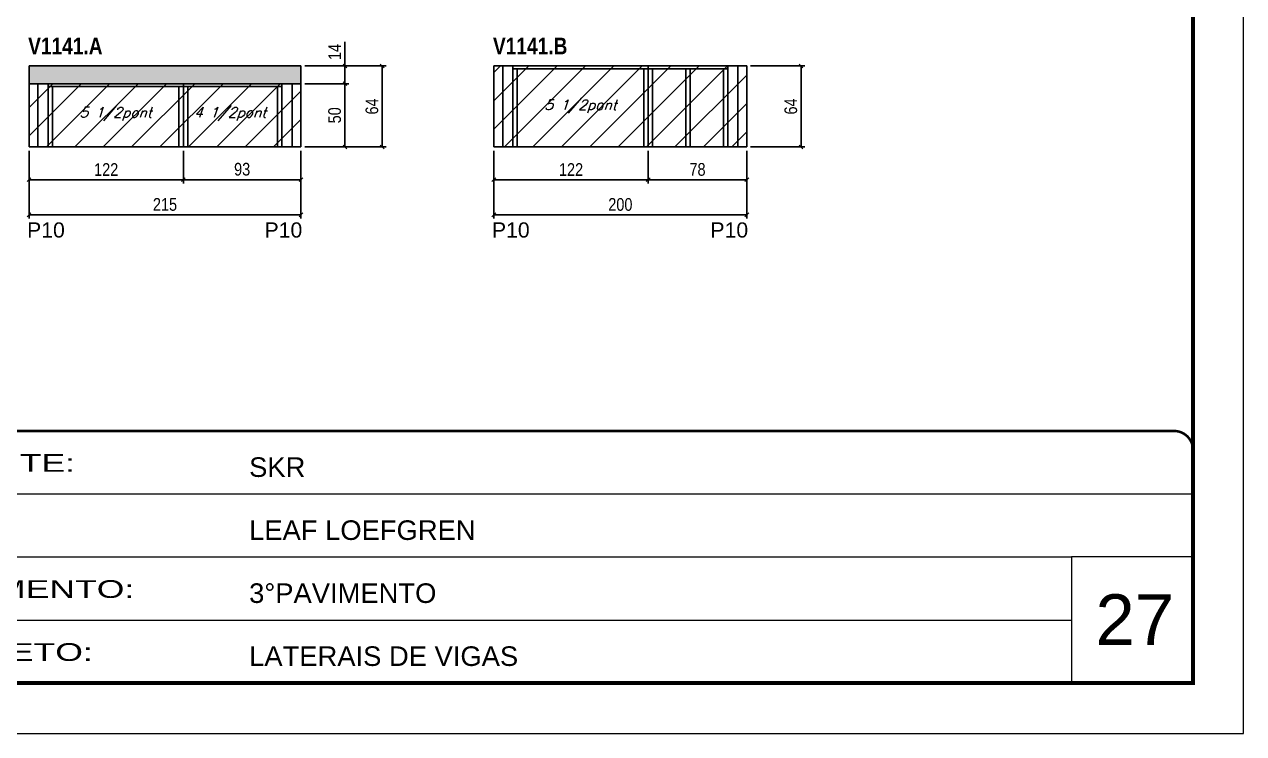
# Model space of a CAD drawing. Extents: x 3309 to 9563, y -2522 to 14608.
# Drawn here: x 7014 to 7978, y 6666 to 7227 of the extents above; entities that cross this region are included whole.
import ezdxf

# ---------------------------------------------------------------- set-up
doc = ezdxf.new("R2010")
doc.units = 0
doc.linetypes.add('CONTINUO', pattern=[0])
doc.linetypes.add('DASHED', pattern=[0.75, 0.5, -0.25])
for name, color, linetype in [('5', 5, 'Continuous'), ('COTA', 241, 'Continuous'), ('NOMENCLATURA', 7, 'Continuous'), ('Painéis', 200, 'Continuous'), ('SARR_2.2x7', 40, 'Continuous'), ('SARR_3.5x7', 81, 'Continuous'), ('texto', 7, 'Continuous')]:
    doc.layers.add(name, color=color, linetype=linetype)
for name, color, linetype, lineweight in [('CARIMBO', 255, 'Continuous', 9), ('Folhas', 255, 'Continuous', 9), ('Hachura', 251, 'Continuous', 9), ('SARRAFO DE PRESSAO', 251, 'DASHED', 9)]:
    doc.layers.add(name, color=color, linetype=linetype, lineweight=lineweight)
doc.styles.add('ARIAL', font='arial.ttf')
doc.styles.add('COTA TECNICA', font='techl___.ttf', dxfattribs={"height": 10})
doc.styles.add('Romans', font='romans.shx')
doc.styles.get("Standard").update_dxf_attribs({"font": 'arial.ttf'})
doc.styles.add('TECNICA', font='techb___.ttf', dxfattribs={"height": 10})
doc.styles.add('Tecnologia', font='')
doc.styles.get('Tecnologia').set_extended_font_data('Forgotten Futurist')
doc.dimstyles.new('PAINEL', dxfattribs={"dimtxt": 10, "dimasz": 3, "dimexe": 3, "dimexo": 3, "dimgap": 3, "dimtad": 1, "dimdec": 1, "dimzin": 12, "dimdsep": 46, "dimtxsty": 'COTA TECNICA', "dimblk1": 'OBLIQUE', "dimblk2": 'OBLIQUE', "dimsah": 1, "dimcen": 0.9, "dimclrd": 4, "dimclre": 4, "dimclrt": 240, "dimadec": 1, "dimazin": 3, "dimtfac": 1, "dimtdec": 1, "dimtmove": 0, "dimatfit": 3, "dimfxl": 1, "dimtolj": 1, "dimtzin": 12, "dimarcsym": 0})

# ---------------------------------------------------------------- blocks, each defined once
blk = doc.blocks.new('9999999999')
at = {"color": 30, "linetype": 'CONTINUO'}
for p, q in [((98564.56, 34379.64), (99583.98, 34379.64)), ((98564.56, 34329.83), (99487.98, 34329.83)), ((99583.98, 34329.83), (99487.98, 34329.83)), ((99487.98, 34329.83), (99487.98, 34230.21)), ((98564.56, 34280.02), (99487.98, 34280.02))]:
    blk.add_line(p, q, dxfattribs=at)
at = {"color": 30, "linetype": 'CONTINUO', "const_width": 2}
blk.add_lwpolyline([(99583.98, 34230.21), (99583.98, 34414.45, 0.414214), (99568.98, 34429.45), (98228.98, 34429.45, 0.414214), (98213.98, 34414.45), (98213.98, 34245.21, 0.414214), (98228.98, 34230.21), (99583.98, 34230.21)], format="xyb", dxfattribs=at)
at = {"layer": 'Folhas'}
blk.add_lwpolyline([(98138.98, 34190.21), (99623.98, 34190.21), (99623.98, 35240.21), (98138.98, 35240.21)], close=True, dxfattribs=at)
at = {"layer": 'Folhas', "color": 30, "const_width": 3}
blk.add_lwpolyline([(98213.98, 34230.21), (99583.98, 34230.21), (99583.98, 35200.21), (98213.98, 35200.21)], close=True, dxfattribs=at)
at = {"color": 7, "linetype": 'Continuous', "ltscale": 5, "style": 'ARIAL'}
for s, height, p in [('SKR', 15.483, (98837.68, 34393.13)), ('LEAF LOEFGREN', 15.4829, (98837.68, 34343.32)), ('3°PAVIMENTO', 15.4829, (98837.68, 34293.51)), ('LATERAIS DE VIGAS', 15.4829, (98837.68, 34243.7))]:
    blk.add_text(s, height=height, dxfattribs=at).set_placement(p)
at = {"layer": 'Folhas', "color": 7, "style": 'Tecnologia', "width": 1.5}
for s, p in [('CLIENTE:', (98573.65, 34397.17)), ('PAVIMENTO:', (98573.65, 34297.5)), ('PROJETO:', (98573.65, 34247.69))]:
    blk.add_text(s, height=14, dxfattribs=at).set_placement(p)
blk = doc.blocks.new('_Oblique')
at = {"color": 0, "linetype": 'ByBlock', "lineweight": -2}
blk.add_line((-0.5, -0.5), (0.5, 0.5), dxfattribs=at)
blk = doc.blocks.new('*D990')
at = {"layer": 'COTA', "color": 4, "linetype": 'ByBlock', "lineweight": -2, "transparency": 16777216}
for p, q in [((7139.56, 7127.18), (7139.56, 7101.27)), ((7232.56, 7127.18), (7232.56, 7101.27)), ((7232.56, 7104.27), (7139.56, 7104.27))]:
    blk.add_line(p, q, dxfattribs=at)
at = {"layer": 'Defpoints', "color": 0, "linetype": 'ByBlock', "transparency": 16777216}
for p in [(7139.56, 7130.18), (7232.56, 7130.18), (7139.56, 7104.27)]:
    blk.add_point(p, dxfattribs=at)
at = {"layer": 'COTA', "color": 4, "linetype": 'ByBlock', "lineweight": -2, "transparency": 16777216, "xscale": 3, "yscale": 3, "zscale": 3, "rotation": 180}
blk.add_blockref('_Oblique', (7139.56, 7104.27), dxfattribs=at)
at = {"layer": 'COTA', "color": 4, "linetype": 'ByBlock', "lineweight": -2, "transparency": 16777216, "xscale": 3, "yscale": 3, "zscale": 3}
blk.add_blockref('_Oblique', (7232.56, 7104.27), dxfattribs=at)
at = {"layer": 'COTA', "color": 240, "linetype": 'ByBlock', "transparency": 16777216, "insert": (7186.06, 7112.52), "char_height": 10, "attachment_point": 5, "style": 'COTA TECNICA'}
blk.add_mtext('\\A1;93', dxfattribs=at)
blk = doc.blocks.new('*D991')
at = {"layer": 'COTA', "color": 4, "linetype": 'ByBlock', "lineweight": -2, "transparency": 16777216}
for p, q in [((7017.56, 7127.18), (7017.56, 7101.27)), ((7139.56, 7127.18), (7139.56, 7101.27)), ((7139.56, 7104.27), (7017.56, 7104.27))]:
    blk.add_line(p, q, dxfattribs=at)
at = {"layer": 'Defpoints', "color": 0, "linetype": 'ByBlock', "transparency": 16777216}
for p in [(7017.56, 7130.18), (7139.56, 7130.18), (7017.56, 7104.27)]:
    blk.add_point(p, dxfattribs=at)
at = {"layer": 'COTA', "color": 4, "linetype": 'ByBlock', "lineweight": -2, "transparency": 16777216, "xscale": 3, "yscale": 3, "zscale": 3, "rotation": 180}
blk.add_blockref('_Oblique', (7017.56, 7104.27), dxfattribs=at)
at = {"layer": 'COTA', "color": 4, "linetype": 'ByBlock', "lineweight": -2, "transparency": 16777216, "xscale": 3, "yscale": 3, "zscale": 3}
blk.add_blockref('_Oblique', (7139.56, 7104.27), dxfattribs=at)
at = {"layer": 'COTA', "color": 240, "linetype": 'ByBlock', "transparency": 16777216, "insert": (7078.56, 7112.33), "char_height": 10, "attachment_point": 5, "style": 'COTA TECNICA'}
blk.add_mtext('\\A1;122', dxfattribs=at)
blk = doc.blocks.new('*D1002')
at = {"layer": 'COTA', "color": 4, "linetype": 'ByBlock', "lineweight": -2, "transparency": 16777216}
for p, q in [((7017.56, 7127.18), (7017.56, 7073.56)), ((7232.56, 7127.18), (7232.56, 7073.56)), ((7232.56, 7076.56), (7017.56, 7076.56))]:
    blk.add_line(p, q, dxfattribs=at)
at = {"layer": 'Defpoints', "color": 0, "linetype": 'ByBlock', "transparency": 16777216}
for p in [(7017.56, 7130.18), (7232.56, 7130.18), (7017.56, 7076.56)]:
    blk.add_point(p, dxfattribs=at)
at = {"layer": 'COTA', "color": 4, "linetype": 'ByBlock', "lineweight": -2, "transparency": 16777216, "xscale": 3, "yscale": 3, "zscale": 3, "rotation": 180}
blk.add_blockref('_Oblique', (7017.56, 7076.56), dxfattribs=at)
at = {"layer": 'COTA', "color": 4, "linetype": 'ByBlock', "lineweight": -2, "transparency": 16777216, "xscale": 3, "yscale": 3, "zscale": 3}
blk.add_blockref('_Oblique', (7232.56, 7076.56), dxfattribs=at)
at = {"layer": 'COTA', "color": 240, "linetype": 'ByBlock', "transparency": 16777216, "insert": (7125.06, 7084.67), "char_height": 10, "attachment_point": 5, "style": 'COTA TECNICA'}
blk.add_mtext('\\A1;215', dxfattribs=at)
blk = doc.blocks.new('*D1003')
at = {"layer": 'COTA', "color": 4, "lineweight": -2, "transparency": 16777216}
for p, q in [((7235.56, 7180.18), (7270.32, 7180.18)), ((7267.32, 7130.18), (7267.32, 7180.18)), ((7235.56, 7130.18), (7270.32, 7130.18))]:
    blk.add_line(p, q, dxfattribs=at)
at = {"layer": 'Defpoints', "color": 0, "transparency": 16777216}
for p in [(7232.56, 7180.18), (7267.32, 7180.18), (7232.56, 7130.18)]:
    blk.add_point(p, dxfattribs=at)
at = {"layer": 'COTA', "color": 4, "lineweight": -2, "transparency": 16777216, "xscale": 3, "yscale": 3, "zscale": 3}
for p, rotation in [((7267.32, 7180.18), 90), ((7267.32, 7130.18), 270)]:
    blk.add_blockref('_Oblique', p, dxfattribs=dict(at, rotation=rotation))
at = {"layer": 'COTA', "color": 240, "transparency": 16777216, "insert": (7259.21, 7155.18), "char_height": 10, "attachment_point": 5, "rotation": 90, "style": 'COTA TECNICA'}
blk.add_mtext('\\A1;50', dxfattribs=at)
blk = doc.blocks.new('*D1004')
at = {"layer": 'COTA', "color": 4, "lineweight": -2, "transparency": 16777216}
for p, q in [((7267.32, 7194.18), (7267.32, 7213.3)), ((7235.56, 7194.18), (7270.32, 7194.18)), ((7267.32, 7180.18), (7267.32, 7194.18)), ((7235.56, 7180.18), (7270.32, 7180.18))]:
    blk.add_line(p, q, dxfattribs=at)
at = {"layer": 'Defpoints', "color": 0, "transparency": 16777216}
for p in [(7232.56, 7194.18), (7267.32, 7194.18), (7232.56, 7180.18)]:
    blk.add_point(p, dxfattribs=at)
at = {"layer": 'COTA', "color": 4, "lineweight": -2, "transparency": 16777216, "xscale": 3, "yscale": 3, "zscale": 3}
for p, rotation in [((7267.32, 7194.18), 90), ((7267.32, 7180.18), 270)]:
    blk.add_blockref('_Oblique', p, dxfattribs=dict(at, rotation=rotation))
at = {"layer": 'COTA', "color": 240, "transparency": 16777216, "insert": (7259.24, 7205.24), "char_height": 10, "attachment_point": 5, "rotation": 90, "style": 'COTA TECNICA'}
blk.add_mtext('\\A1;14', dxfattribs=at)
blk = doc.blocks.new('*D1005')
at = {"layer": 'COTA', "color": 4, "lineweight": -2, "transparency": 16777216}
for p, q in [((7235.56, 7194.18), (7299.81, 7194.18)), ((7296.81, 7130.18), (7296.81, 7194.18)), ((7235.56, 7130.18), (7299.81, 7130.18))]:
    blk.add_line(p, q, dxfattribs=at)
at = {"layer": 'Defpoints', "color": 0, "transparency": 16777216}
for p in [(7232.56, 7194.18), (7296.81, 7194.18), (7232.56, 7130.18)]:
    blk.add_point(p, dxfattribs=at)
at = {"layer": 'COTA', "color": 4, "lineweight": -2, "transparency": 16777216, "xscale": 3, "yscale": 3, "zscale": 3}
for p, rotation in [((7296.81, 7194.18), 90), ((7296.81, 7130.18), 270)]:
    blk.add_blockref('_Oblique', p, dxfattribs=dict(at, rotation=rotation))
at = {"layer": 'COTA', "color": 240, "transparency": 16777216, "insert": (7288.71, 7162.18), "char_height": 10, "attachment_point": 5, "rotation": 90, "style": 'COTA TECNICA'}
blk.add_mtext('\\A1;64', dxfattribs=at)
blk = doc.blocks.new('*D992')
at = {"layer": 'COTA', "color": 4, "linetype": 'ByBlock', "lineweight": -2, "transparency": 16777216}
for p, q in [((7507.09, 7127.18), (7507.09, 7101.27)), ((7585.09, 7127.18), (7585.09, 7101.27)), ((7585.09, 7104.27), (7507.09, 7104.27))]:
    blk.add_line(p, q, dxfattribs=at)
at = {"layer": 'Defpoints', "color": 0, "linetype": 'ByBlock', "transparency": 16777216}
for p in [(7507.09, 7130.18), (7585.09, 7130.18), (7507.09, 7104.27)]:
    blk.add_point(p, dxfattribs=at)
at = {"layer": 'COTA', "color": 4, "linetype": 'ByBlock', "lineweight": -2, "transparency": 16777216, "xscale": 3, "yscale": 3, "zscale": 3, "rotation": 180}
blk.add_blockref('_Oblique', (7507.09, 7104.27), dxfattribs=at)
at = {"layer": 'COTA', "color": 4, "linetype": 'ByBlock', "lineweight": -2, "transparency": 16777216, "xscale": 3, "yscale": 3, "zscale": 3}
blk.add_blockref('_Oblique', (7585.09, 7104.27), dxfattribs=at)
at = {"layer": 'COTA', "color": 240, "linetype": 'ByBlock', "transparency": 16777216, "insert": (7546.09, 7112.36), "char_height": 10, "attachment_point": 5, "style": 'COTA TECNICA'}
blk.add_mtext('\\A1;78', dxfattribs=at)
blk = doc.blocks.new('*D993')
at = {"layer": 'COTA', "color": 4, "linetype": 'ByBlock', "lineweight": -2, "transparency": 16777216}
for p, q in [((7385.09, 7127.18), (7385.09, 7101.27)), ((7507.09, 7127.18), (7507.09, 7101.27)), ((7507.09, 7104.27), (7385.09, 7104.27))]:
    blk.add_line(p, q, dxfattribs=at)
at = {"layer": 'Defpoints', "color": 0, "linetype": 'ByBlock', "transparency": 16777216}
for p in [(7385.09, 7130.18), (7507.09, 7130.18), (7385.09, 7104.27)]:
    blk.add_point(p, dxfattribs=at)
at = {"layer": 'COTA', "color": 4, "linetype": 'ByBlock', "lineweight": -2, "transparency": 16777216, "xscale": 3, "yscale": 3, "zscale": 3, "rotation": 180}
blk.add_blockref('_Oblique', (7385.09, 7104.27), dxfattribs=at)
at = {"layer": 'COTA', "color": 4, "linetype": 'ByBlock', "lineweight": -2, "transparency": 16777216, "xscale": 3, "yscale": 3, "zscale": 3}
blk.add_blockref('_Oblique', (7507.09, 7104.27), dxfattribs=at)
at = {"layer": 'COTA', "color": 240, "linetype": 'ByBlock', "transparency": 16777216, "insert": (7446.09, 7112.33), "char_height": 10, "attachment_point": 5, "style": 'COTA TECNICA'}
blk.add_mtext('\\A1;122', dxfattribs=at)
blk = doc.blocks.new('*D1006')
at = {"layer": 'COTA', "color": 4, "linetype": 'ByBlock', "lineweight": -2, "transparency": 16777216}
for p, q in [((7385.09, 7127.18), (7385.09, 7073.56)), ((7585.09, 7127.18), (7585.09, 7073.56)), ((7585.09, 7076.56), (7385.09, 7076.56))]:
    blk.add_line(p, q, dxfattribs=at)
at = {"layer": 'Defpoints', "color": 0, "linetype": 'ByBlock', "transparency": 16777216}
for p in [(7385.09, 7130.18), (7585.09, 7130.18), (7385.09, 7076.56)]:
    blk.add_point(p, dxfattribs=at)
at = {"layer": 'COTA', "color": 4, "linetype": 'ByBlock', "lineweight": -2, "transparency": 16777216, "xscale": 3, "yscale": 3, "zscale": 3, "rotation": 180}
blk.add_blockref('_Oblique', (7385.09, 7076.56), dxfattribs=at)
at = {"layer": 'COTA', "color": 4, "linetype": 'ByBlock', "lineweight": -2, "transparency": 16777216, "xscale": 3, "yscale": 3, "zscale": 3}
blk.add_blockref('_Oblique', (7585.09, 7076.56), dxfattribs=at)
at = {"layer": 'COTA', "color": 240, "linetype": 'ByBlock', "transparency": 16777216, "insert": (7485.09, 7084.66), "char_height": 10, "attachment_point": 5, "style": 'COTA TECNICA'}
blk.add_mtext('\\A1;200', dxfattribs=at)
blk = doc.blocks.new('*D994')
at = {"layer": 'COTA', "color": 4, "lineweight": -2, "transparency": 16777216}
for p, q in [((7588.09, 7194.18), (7630.98, 7194.18)), ((7627.98, 7194.18), (7627.98, 7130.18)), ((7588.09, 7130.18), (7630.98, 7130.18))]:
    blk.add_line(p, q, dxfattribs=at)
at = {"layer": 'Defpoints', "color": 0, "transparency": 16777216}
for p in [(7585.09, 7194.18), (7585.09, 7130.18), (7627.98, 7130.18)]:
    blk.add_point(p, dxfattribs=at)
at = {"layer": 'COTA', "color": 4, "lineweight": -2, "transparency": 16777216, "xscale": 3, "yscale": 3, "zscale": 3}
for p, rotation in [((7627.98, 7194.18), 90), ((7627.98, 7130.18), 270)]:
    blk.add_blockref('_Oblique', p, dxfattribs=dict(at, rotation=rotation))
at = {"layer": 'COTA', "color": 240, "transparency": 16777216, "insert": (7619.88, 7162.18), "char_height": 10, "attachment_point": 5, "rotation": 90, "style": 'COTA TECNICA'}
blk.add_mtext('\\A1;64', dxfattribs=at)

msp = doc.modelspace()

# ---------------------------------------------------------------- hatches: boundary and pattern name
at = {"layer": 'COTA'}
h = msp.add_hatch(dxfattribs=at)
h.set_pattern_fill('AR-CONC', color=256, scale=0.03)
h.set_pattern_definition([(50, (1929.721, -1303.4714), (5.46554, -0.4781726), [0.5715, -6.2865]), (355, (1929.721, -1303.4714), (-1.0573026, 5.7317054), [0.4572, -5.0292175]), (100.451445, (1930.1763, -1303.5113), (4.4082374, 5.2535326), [0.4857003, -5.3427073]), (46.1842, (1929.721, -1301.9474), (8.132371, -1.26127), [0.85725, -9.42975]), (96.63556, (1930.3986, -1302.0525), (7.122124, 7.422784), [0.728551, -8.014068]), (351.18415, (1929.721, -1301.9474), (7.122124, 7.422784), [0.685799, -7.543792]), (21, (1930.483, -1302.3284), (4.5484317, -3.067956), [0.5715, -6.2865]), (326, (1930.483, -1302.3284), (1.854061, 5.525639), [0.4572, -5.0292]), (71.451445, (1930.862, -1302.584), (6.4024926, 2.457683), [0.4857003, -5.342698]), (37.5, (1929.7209, -1303.4714), (0.0926581, 2.53665117), [0, -4.96824, 0, -5.1054, 0, -5.04825]), (7.5, (1929.721, -1303.4714), (2.0045899, 3.00541724), [0, -2.91084, 0, -4.85394, 0, -1.92405]), (327.5, (1928.0216, -1303.4714), (4.06771786, -0.1718623), [0, -1.905, 0, -5.9436, 0, -7.8867]), (317.5, (1927.2596, -1303.4714), (4.4438754, 0.7627947), [0, -2.4765, 0, -3.94716, 0, -5.6007])])
h.paths.add_polyline_path([(7017.56, 7194.18), (7017.56, 7180.18), (7232.56, 7180.18), (7232.56, 7194.18)])
at = {"layer": 'Hachura', "linetype": 'ByBlock'}
h = msp.add_hatch(dxfattribs=at)
h.set_pattern_fill('ANSI31', color=256, scale=5)
h.set_pattern_definition([(45, (371.736, -4628.723), (-11.22532, 11.22532), [])])
h.paths.add_polyline_path([(7507.09, 7194.18), (7385.09, 7194.18), (7385.09, 7130.18), (7507.09, 7130.18)])
h.paths.add_polyline_path([(7507.09, 7194.18), (7507.09, 7130.18), (7585.09, 7130.18), (7585.09, 7194.18)])
h = msp.add_hatch(dxfattribs=at)
h.set_pattern_fill('ANSI31', color=256, scale=5)
h.set_pattern_definition([(45, (3203.956, 25.05), (-11.22532, 11.22532), [])])
h.paths.add_polyline_path([(7139.56, 7180.18), (7017.56, 7180.18), (7017.56, 7130.18), (7139.56, 7130.18)])
h.paths.add_polyline_path([(7139.56, 7180.18), (7139.56, 7130.18), (7232.56, 7130.18), (7232.56, 7180.18)])

# ---------------------------------------------------------------- linework, layer by layer
at = {"layer": 'COTA'}
for p, q in [((7017.56, 7180.18, 0), (7017.56, 7194.18, 0)), ((7017.56, 7194.18, 0), (7232.56, 7194.18, 0)), ((7232.56, 7194.18, 0), (7232.56, 7180.18, 0))]:
    msp.add_line(p, q, dxfattribs=at)
at = {"layer": 'Painéis', "linetype": 'ByBlock'}
for p, q in [((7585.09, 7194.18, 0), (7385.09, 7194.18, 0)), ((7385.09, 7130.18, 0), (7385.09, 7194.18, 0)), ((7507.09, 7130.18, 0), (7507.09, 7194.18, 0)), ((7585.09, 7130.18, 0), (7585.09, 7194.18, 0)), ((7232.56, 7180.18, 0), (7017.56, 7180.18, 0)), ((7017.56, 7130.18, 0), (7017.56, 7180.18, 0)), ((7139.56, 7130.18, 0), (7139.56, 7180.18, 0)), ((7232.56, 7130.18, 0), (7232.56, 7180.18, 0)), ((7232.56, 7130.18, 0), (7017.56, 7130.18, 0)), ((7585.09, 7130.18, 0), (7385.09, 7130.18, 0))]:
    msp.add_line(p, q, dxfattribs=at)
at = {"layer": 'SARR_2.2x7', "linetype": 'Continuous'}
for p, q in [((7392.09, 7130.18, 0), (7392.09, 7194.18, 0)), ((7507.09, 7191.98, 0), (7400.09, 7191.98, 0)), ((7570.09, 7191.98, 0), (7507.09, 7191.98, 0)), ((7578.09, 7130.18, 0), (7578.09, 7194.18, 0)), ((7024.56, 7130.18, 0), (7024.56, 7180.18, 0)), ((7139.56, 7177.98, 0), (7032.56, 7177.98, 0)), ((7217.56, 7177.98, 0), (7139.56, 7177.98, 0)), ((7225.56, 7130.18, 0), (7225.56, 7180.18, 0))]:
    msp.add_line(p, q, dxfattribs=at)
at = {"layer": 'SARR_3.5x7'}
for p, q in [((7400.09, 7194.18, 0), (7400.09, 7130.18, 0)), ((7403.59, 7191.98, 0), (7403.59, 7130.18, 0)), ((7503.59, 7191.98, 0), (7503.59, 7130.18, 0)), ((7507.09, 7191.98, 0), (7507.09, 7130.18, 0)), ((7510.59, 7191.98, 0), (7510.59, 7130.18, 0)), ((7536.85, 7191.98, 0), (7536.85, 7130.18, 0)), ((7540.35, 7191.98, 0), (7540.35, 7130.18, 0)), ((7566.59, 7191.98, 0), (7566.59, 7130.18, 0)), ((7570.09, 7194.18, 0), (7570.09, 7130.18, 0)), ((7032.56, 7180.18, 0), (7032.56, 7130.18, 0)), ((7036.06, 7177.98, 0), (7036.06, 7130.18, 0)), ((7136.06, 7177.98, 0), (7136.06, 7130.18, 0)), ((7139.56, 7177.98, 0), (7139.56, 7130.18, 0)), ((7143.06, 7177.98, 0), (7143.06, 7130.18, 0)), ((7214.06, 7177.98, 0), (7214.06, 7130.18, 0)), ((7217.56, 7180.18, 0), (7217.56, 7130.18, 0))]:
    msp.add_line(p, q, dxfattribs=at)

# ---------------------------------------------------------------- block references
at = {"layer": 'SARRAFO DE PRESSAO', "color": 6, "linetype": 'ByBlock'}
msp.add_blockref('9999999999', (-91646.11, -27523.8), dxfattribs=at)

# ---------------------------------------------------------------- texts
at = {"layer": '5', "linetype": 'Continuous'}
for rotation, p in [(359.99996, (7016.03, 7058.55, 0)), (0.00004, (7203.78, 7058.55, 0)), (359.99996, (7383.56, 7058.55, 0)), (0.00004, (7556.3, 7058.55, 0))]:
    msp.add_text('P10', height=12, rotation=rotation, dxfattribs=at).set_placement(p)
at = {"layer": 'CARIMBO', "style": 'ARIAL'}
msp.add_text('27', height=40, dxfattribs=at).set_placement((7860.73, 6736.55))
at = {"layer": 'NOMENCLATURA', "style": 'TECNICA'}
for s, p in [('V1141.A', (7016.85, 7203.37, 0)), ('V1141.B', (7384.37, 7203.37, 0))]:
    msp.add_text(s, height=13.2, dxfattribs=at).set_placement(p)
at = {"layer": 'texto', "color": 2, "char_height": 8, "attachment_point": 5, "style": 'Romans'}
for s, insert in [('{\\Q19;\\C256;5 1/2pont}', (7086.06, 7156.18, 0)), ('{\\Q19;\\C256;4 1/2pont}', (7176.56, 7156.18, 0)), ('{\\Q19;\\C256;5 1/2pont}', (7453.59, 7162.18, 0))]:
    msp.add_mtext(s, dxfattribs=dict(at, insert=insert))

# ---------------------------------------------------------------- dimensions: what is measured, and where the dimension line sits
at = {"layer": 'COTA'}
for base, p1, p2, picture, middle in [((7267.32, 7194.18, 0), (7232.56, 7180.18, 0), (7232.56, 7194.18, 0), '*D1004', (7259.24, 7205.24, 0)), ((7296.81, 7194.18, 0), (7232.56, 7130.18, 0), (7232.56, 7194.18, 0), '*D1005', (7288.71, 7162.18, 0)), ((7627.98, 7130.18, 0), (7585.09, 7194.18, 0), (7585.09, 7130.18, 0), '*D994', (7619.88, 7162.18, 0)), ((7267.32, 7180.18, 0), (7232.56, 7130.18, 0), (7232.56, 7180.18, 0), '*D1003', (7259.21, 7155.18, 0))]:
    dim = msp.add_linear_dim(base=base, p1=p1, p2=p2, angle=90, dimstyle='PAINEL', dxfattribs=at)
    dim.commit()
    dim.dimension.update_dxf_attribs({"geometry": picture, "text_midpoint": middle})
at = {"layer": 'COTA', "linetype": 'ByBlock'}
for base, p1, p2, picture, middle in [((7017.56, 7104.27, 0), (7139.56, 7130.18, 0), (7017.56, 7130.18, 0), '*D991', (7078.56, 7112.33, 0)), ((7385.09, 7104.27, 0), (7507.09, 7130.18, 0), (7385.09, 7130.18, 0), '*D993', (7446.09, 7112.33, 0))]:
    dim = msp.add_linear_dim(base=base, p1=p1, p2=p2, angle=180, dimstyle='PAINEL', override={"dimtmove": 1}, dxfattribs=at)
    dim.commit()
    dim.dimension.update_dxf_attribs({"geometry": picture, "text_midpoint": middle})
for base, p1, p2, picture, middle in [((7017.56, 7076.56, 0), (7232.56, 7130.18, 0), (7017.56, 7130.18, 0), '*D1002', (7125.06, 7084.67, 0)), ((7139.56, 7104.27, 0), (7232.56, 7130.18, 0), (7139.56, 7130.18, 0), '*D990', (7186.06, 7112.52, 0)), ((7385.09, 7076.56, 0), (7585.09, 7130.18, 0), (7385.09, 7130.18, 0), '*D1006', (7485.09, 7084.66, 0)), ((7507.09, 7104.27, 0), (7585.09, 7130.18, 0), (7507.09, 7130.18, 0), '*D992', (7546.09, 7112.36, 0))]:
    dim = msp.add_linear_dim(base=base, p1=p1, p2=p2, angle=180, dimstyle='PAINEL', dxfattribs=at)
    dim.commit()
    dim.dimension.update_dxf_attribs({"geometry": picture, "text_midpoint": middle})

doc.saveas('drawing.dxf')
